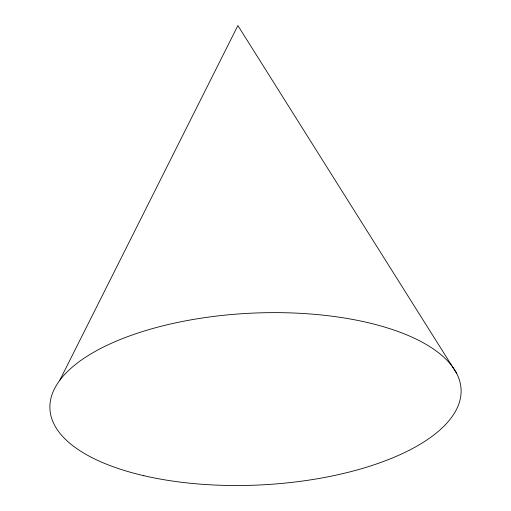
<?xml version="1.0" encoding="UTF-8"?>
<svg xmlns="http://www.w3.org/2000/svg" width="511" height="511" viewBox="0 0 511 511"><rect width="100%" height="100%" fill="white"/><g stroke="black" fill="none" stroke-linecap="round" stroke-linejoin="round"><path stroke-width="0.77" d="M59.806 380.28L237.883 25.55L456.521 373.171M143.904 475.715A205.799 85.995 -2.7 0 0 460.858 395.399A205.799 85.995 -2.7 0 0 161.744 326.12A205.799 85.995 -2.7 0 0 143.904 475.715"/></g></svg>
